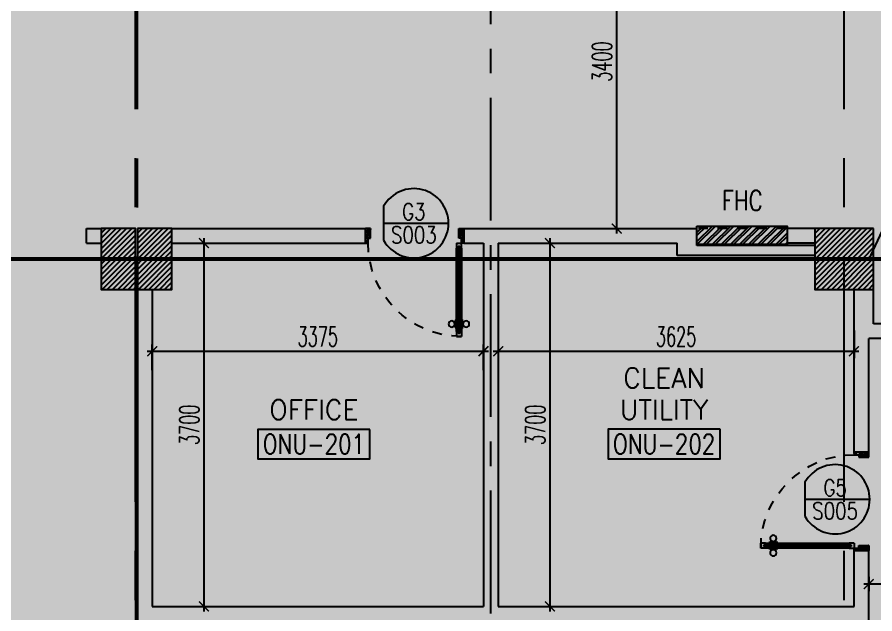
# Model space of a CAD drawing. Extents: x 88852.7 to 88945.7, y 39921.6 to 40001.1.
# Drawn here: x 88859.54 to 88868.28, y 39952.47 to 39958.55 of the extents above; entities that cross this region are included whole.
import ezdxf
from ezdxf.enums import TextEntityAlignment as Align

# ---------------------------------------------------------------- set-up
doc = ezdxf.new("R2010")
doc.units = 0
doc.header["$MEASUREMENT"] = 0
doc.header["$PDMODE"] = 34
for name, pattern in [('CENTER', [2, 1.25, -0.25, 0.25, -0.25]), ('CENTER2', [1.125, 0.75, -0.125, 0.125, -0.125]), ('CENTERX2', [4, 2.5, -0.5, 0.5, -0.5]), ('HIDDEN', [0.375, 0.25, -0.125])]:
    doc.linetypes.add(name, pattern=pattern)
doc.layers.get('0').update_dxf_attribs({"linetype": 'CONTINUOUS'})
doc.layers.get('DEFPOINTS').update_dxf_attribs({"linetype": 'CONTINUOUS'})
for name, color, linetype in [('AXES', 11, 'CENTERX2'), ('AXES1', 11, 'CENTER'), ('COL', 2, 'CONTINUOUS'), ('DIM', 4, 'CONTINUOUS'), ('DOOR', 7, 'CONTINUOUS'), ('DOOR-CR', 4, 'CONTINUOUS'), ('DOOR-NO', 3, 'CONTINUOUS'), ('EJ', 9, 'CONTINUOUS'), ('ELEV', 2, 'CONTINUOUS'), ('FHC', 4, 'CONTINUOUS'), ('HAT', 8, 'CONTINUOUS'), ('RM-BOX', 4, 'CONTINUOUS'), ('RM-NAME', 2, 'CONTINUOUS'), ('RM-NO', 2, 'CONTINUOUS'), ('WALL', 2, 'CONTINUOUS')]:
    doc.layers.add(name, color=color, linetype=linetype)
doc.styles.add('DIM7', font='simplex.shx', dxfattribs={"width": 0.8})
doc.styles.add('ROMANS', font='ROMANS.shx', dxfattribs={"width": 0.6})
doc.dimstyles.new('DIM-OUT', dxfattribs={"dimscale": 0, "dimtxt": 0.24, "dimasz": 0.08, "dimexe": 0.02, "dimexo": 0.02, "dimgap": 0.05, "dimtad": 1, "dimdec": 0, "dimlfac": 1000, "dimzin": 0, "dimdsep": 46, "dimtxsty": 'ROMANS', "dimblk1": 'ARCHTICK', "dimblk2": 'ARCHTICK', "dimsah": 1, "dimcen": 0.01, "dimdle": 0.08, "dimclrd": 4, "dimclre": 4, "dimclrt": 2, "dimadec": 0, "dimazin": 0, "dimtp": 2, "dimtm": 2, "dimtfac": 0.114286, "dimtdec": 0, "dimtix": 1, "dimtmove": 2, "dimatfit": 3, "dimldrblk": 'ARCHTICK', "dimfxl": 0, "dimtolj": 1, "dimtzin": 0, "dimarcsym": 0})
doc.dimstyles.new('STANDARD in', dxfattribs={"dimtxt": 0.2, "dimasz": 0.1, "dimexe": 0.07, "dimexo": 0.07, "dimgap": 0.05, "dimtad": 1, "dimdec": 0, "dimlfac": 1000, "dimzin": 0, "dimdsep": 46, "dimtxsty": 'ROMANS', "dimblk": 'ARCHTICK', "dimcen": 0.05, "dimdle": 0.05, "dimclrd": 4, "dimclre": 4, "dimclrt": 2, "dimadec": 0, "dimazin": 0, "dimtfac": 1, "dimtdec": 0, "dimtmove": 2, "dimatfit": 3, "dimfxl": 0, "dimtolj": 1, "dimtzin": 0, "dimarcsym": 0})

# ---------------------------------------------------------------- blocks, each defined once
blk = doc.blocks.new('_ARCHTICK')
at = {"color": 0, "linetype": 'ByBlock', "const_width": 0.15}
blk.add_lwpolyline([(-0.5, -0.5), (0.5, 0.5)], dxfattribs=at)
blk = doc.blocks.new('*D403')
at = {"layer": 'DEFPOINTS', "color": 0, "linetype": 'Continuous'}
for p in [(88870.5703, 39953.5024), (88868.2203, 39952.9217), (88868.2203, 39952.7765)]:
    blk.add_point(p, dxfattribs=at)
at = {"layer": 'DIM', "color": 4, "linetype": 'Continuous', "lineweight": -2}
for p, q in [((88870.5703, 39953.4324), (88870.5703, 39952.7065)), ((88868.2203, 39952.8517), (88868.2203, 39952.7065)), ((88870.6203, 39952.7765), (88868.1703, 39952.7765))]:
    blk.add_line(p, q, dxfattribs=at)
at = {"layer": 'DIM', "color": 4, "linetype": 'Continuous', "lineweight": -2, "xscale": 0.1, "yscale": 0.1, "zscale": 0.1, "rotation": 180}
blk.add_blockref('_ARCHTICK', (88868.2203, 39952.7765), dxfattribs=at)
at = {"layer": 'DIM', "color": 4, "linetype": 'Continuous', "lineweight": -2, "xscale": 0.1, "yscale": 0.1, "zscale": 0.1}
blk.add_blockref('_ARCHTICK', (88870.5703, 39952.7765), dxfattribs=at)
at = {"layer": 'DIM', "color": 2, "linetype": 'Continuous', "insert": (88869.3953, 39952.9265), "char_height": 0.2, "attachment_point": 5, "style": 'ROMANS'}
blk.add_mtext('\\A1;2350', dxfattribs=at)
blk = doc.blocks.new('*D323')
at = {"layer": 'DEFPOINTS', "color": 0, "linetype": 'Continuous'}
for p in [(88864.8891, 39956.2496), (88864.8891, 39952.5496), (88864.9725, 39952.5496)]:
    blk.add_point(p, dxfattribs=at)
at = {"layer": 'DIM', "color": 4, "linetype": 'Continuous', "lineweight": -2}
for p, q in [((88864.9725, 39956.2996), (88864.9725, 39952.4996)), ((88864.9591, 39956.2496), (88865.0425, 39956.2496)), ((88864.9591, 39952.5496), (88865.0425, 39952.5496))]:
    blk.add_line(p, q, dxfattribs=at)
at = {"layer": 'DIM', "color": 4, "linetype": 'Continuous', "lineweight": -2, "xscale": 0.1, "yscale": 0.1, "zscale": 0.1}
for p, rotation in [((88864.9725, 39956.2496), 90), ((88864.9725, 39952.5496), 270)]:
    blk.add_blockref('_ARCHTICK', p, dxfattribs=dict(at, rotation=rotation))
at = {"layer": 'DIM', "color": 2, "linetype": 'Continuous', "insert": (88864.8225, 39954.3996), "char_height": 0.2, "attachment_point": 5, "rotation": 90, "style": 'ROMANS'}
blk.add_mtext('\\A1;3700', dxfattribs=at)
blk = doc.blocks.new('*D322')
at = {"layer": 'DEFPOINTS', "color": 0, "linetype": 'Continuous'}
for p in [(88861.4002, 39956.2496), (88861.4002, 39952.5496), (88861.4478, 39952.5496)]:
    blk.add_point(p, dxfattribs=at)
at = {"layer": 'DIM', "color": 4, "linetype": 'Continuous', "lineweight": -2}
for p, q in [((88861.4478, 39956.2996), (88861.4478, 39952.4996)), ((88861.4702, 39956.2496), (88861.5178, 39956.2496)), ((88861.4702, 39952.5496), (88861.5178, 39952.5496))]:
    blk.add_line(p, q, dxfattribs=at)
at = {"layer": 'DIM', "color": 4, "linetype": 'Continuous', "lineweight": -2, "xscale": 0.1, "yscale": 0.1, "zscale": 0.1}
for p, rotation in [((88861.4478, 39956.2496), 90), ((88861.4478, 39952.5496), 270)]:
    blk.add_blockref('_ARCHTICK', p, dxfattribs=dict(at, rotation=rotation))
at = {"layer": 'DIM', "color": 2, "linetype": 'Continuous', "insert": (88861.2978, 39954.3996), "char_height": 0.2, "attachment_point": 5, "rotation": 90, "style": 'ROMANS'}
blk.add_mtext('\\A1;3700', dxfattribs=at)
blk = doc.blocks.new('*D321')
at = {"layer": 'DEFPOINTS', "color": 0, "linetype": 'Continuous'}
for p in [(88864.4453, 39955.4465), (88868.0703, 39955.4296), (88868.0703, 39955.149)]:
    blk.add_point(p, dxfattribs=at)
at = {"layer": 'DIM', "color": 4, "linetype": 'Continuous', "lineweight": -2}
for p, q in [((88864.4453, 39955.3765), (88864.4453, 39955.079)), ((88868.0703, 39955.3596), (88868.0703, 39955.079)), ((88864.3953, 39955.149), (88868.1203, 39955.149))]:
    blk.add_line(p, q, dxfattribs=at)
at = {"layer": 'DIM', "color": 4, "linetype": 'Continuous', "lineweight": -2, "xscale": 0.1, "yscale": 0.1, "zscale": 0.1, "rotation": 180}
blk.add_blockref('_ARCHTICK', (88864.4453, 39955.149), dxfattribs=at)
at = {"layer": 'DIM', "color": 4, "linetype": 'Continuous', "lineweight": -2, "xscale": 0.1, "yscale": 0.1, "zscale": 0.1}
blk.add_blockref('_ARCHTICK', (88868.0703, 39955.149), dxfattribs=at)
at = {"layer": 'DIM', "color": 2, "linetype": 'Continuous', "insert": (88866.2578, 39955.299), "char_height": 0.2, "attachment_point": 5, "style": 'ROMANS'}
blk.add_mtext('\\A1;3625', dxfattribs=at)
blk = doc.blocks.new('*D320')
at = {"layer": 'DEFPOINTS', "color": 0, "linetype": 'Continuous'}
for p in [(88864.2953, 39955.149), (88860.9203, 39954.8873), (88864.2953, 39954.8873)]:
    blk.add_point(p, dxfattribs=at)
at = {"layer": 'DIM', "color": 4, "linetype": 'Continuous', "lineweight": -2}
for p, q in [((88860.9203, 39954.9573), (88860.9203, 39955.219)), ((88864.2953, 39954.9573), (88864.2953, 39955.219)), ((88860.8703, 39955.149), (88864.3453, 39955.149))]:
    blk.add_line(p, q, dxfattribs=at)
at = {"layer": 'DIM', "color": 4, "linetype": 'Continuous', "lineweight": -2, "xscale": 0.1, "yscale": 0.1, "zscale": 0.1, "rotation": 180}
blk.add_blockref('_ARCHTICK', (88860.9203, 39955.149), dxfattribs=at)
at = {"layer": 'DIM', "color": 4, "linetype": 'Continuous', "lineweight": -2, "xscale": 0.1, "yscale": 0.1, "zscale": 0.1}
blk.add_blockref('_ARCHTICK', (88864.2953, 39955.149), dxfattribs=at)
at = {"layer": 'DIM', "color": 2, "linetype": 'Continuous', "insert": (88862.6078, 39955.299), "char_height": 0.2, "attachment_point": 5, "style": 'ROMANS'}
blk.add_mtext('\\A1;3375', dxfattribs=at)
blk = doc.blocks.new('D1000')
at = {"layer": 'DOOR', "color": 7, "linetype": 'ByBlock'}
for p, q in [((0, 0), (-150, 0)), ((-150, 0), (-150, -25)), ((-150, 0), (0, 0)), ((0, -50), (-113.7, 0)), ((0, -50), (-40.1, 0)), ((0, -50), (0, 0)), ((-1050, -25.2), (-1100, -25.2)), ((-1100, -75.2), (-1100, -25.2)), ((-1100, -25.2), (-1100, -75.2)), ((-1050, -75.2), (-1100, -75.2)), ((-1050, -42.2), (-1070, -42.2)), ((-1070, -42.2), (-1070, -58.2)), ((-1050, -58.2), (-1070, -58.2)), ((-1050, -25.2), (-1050, -42.2)), ((-1050, -58.2), (-1050, -75.2)), ((-927.6, -18), (-1017.6, -18)), ((-1017.6, -25.2), (-1017.6, -18)), ((-1017.6, -75.2), (-1017.6, -82.4)), ((-927.6, -82.4), (-1017.6, -82.4)), ((-1005, -9), (-940.2, -9)), ((-1005, -18), (-1005, -9)), ((-1005, -18), (-940.2, -18)), ((-1005, -82.4), (-940.2, -82.4)), ((-1005, -82.4), (-1005, -91.4)), ((-940.2, -18), (-940.2, -9)), ((-940.2, -82.4), (-940.2, -91.4)), ((-927.6, -25.2), (-927.6, -18)), ((-927.6, -75.2), (-927.6, -82.4)), ((-200, -42), (-200, -25)), ((-200, -25), (-150, -25)), ((-180, -42), (-200, -42)), ((-200, -75), (-200, -58)), ((-200, -58), (-180, -58)), ((-150, -75), (-200, -75)), ((-180, -58), (-180, -42)), ((-150, -75), (-150, -25)), ((-150, -25), (-100, -25)), ((-100, -25), (-100, -50)), ((0, -50), (-100, -36.6)), ((-100, -50), (0, -50)), ((-1005, -91.4), (-940.2, -91.4)), ((0, -950), (-113.7, -1000)), ((-100, -975), (-100, -950)), ((0, -950), (-100, -963.4)), ((-100, -950), (0, -950)), ((0, -950), (-40.1, -1000)), ((0, -950), (0, -1000)), ((-150, -975), (-100, -975)), ((-150, -1000), (-150, -975)), ((-150, -1000), (0, -1000)), ((0, -1000), (-150, -1000))]:
    blk.add_line(p, q, dxfattribs=at)
at = {"layer": 'DOOR', "linetype": 'ByBlock'}
for p, q in [((-200, -25), (-1050, -25.2)), ((-200, -42), (-1050, -42.2)), ((-200, -58), (-1050, -58.2)), ((-1050, -75.2), (-200, -75))]:
    blk.add_line(p, q, dxfattribs=at)
at = {"layer": 'DOOR', "color": 7, "linetype": 'ByBlock'}
for centre in [(-972.6, 23.4), (-972.6, -123.7)]:
    blk.add_circle(centre, 32.4, dxfattribs=at)
for centre, radius, start, end in [((0, -50), 134.4, 158.15985, 169.28002), ((0, -50), 74.4, 137.77643, 180), ((0, -50), 54.4, 113.20738, 180), ((0, -50), 154.4, 161.10529, 166.28577), ((0, -50), 114.4, 154.08384, 167.37743), ((0, -50), 94.4, 148.01819, 180), ((0, -50), 34.4, 90, 180), ((0, -50), 14.4, 90, 180), ((0, -950), 94.4, 180, 211.98181), ((0, -950), 74.4, 180, 222.22357), ((0, -950), 54.4, 180, 246.79262), ((0, -950), 34.4, 180, 270), ((0, -950), 14.4, 180, 270), ((0, -950), 154.4, 193.71423, 198.89471), ((0, -950), 134.4, 190.71998, 201.84015)]:
    blk.add_arc(centre, radius, start, end, dxfattribs=at)
at = {"layer": 'DOOR', "linetype": 'HIDDEN', "ltscale": 0.5}
blk.add_arc((-149.4, -24.5), 950.5, 180.04344, 269.96673, dxfattribs=at)
blk = doc.blocks.new('C5')
at = {"layer": 'HAT', "linetype": 'ByBlock'}
h = blk.add_hatch(dxfattribs=at)
h.set_pattern_fill('ANSI31', color=256, scale=300, style=0)
h.set_pattern_definition([(45, (-223356.182, -51411.005), (-26.516504, 26.516504), [])])
h.paths.add_polyline_path([(300, 300), (0, 300), (0, 0), (300, 0)])
h.paths.add_polyline_path([(600, 300), (300, 300), (300, 0), (600, 0)])
at = {"layer": 'COL'}
blk.add_lwpolyline([(600, 300), (0, 300), (0, 0), (600, 0)], close=True, dxfattribs=at)
blk = doc.blocks.new('C7')
at = {"layer": 'HAT'}
h = blk.add_hatch(dxfattribs=at)
h.set_pattern_fill('ANSI31', color=256, scale=300, style=0)
h.set_pattern_definition([(45, (-248876.182, -51411.005), (-26.5165043, 26.5165043), [])])
h.paths.add_polyline_path([(350, 300), (250, 300), (0, 300), (0, 0), (350, 0)])
at = {"layer": 'COL'}
blk.add_lwpolyline([(0, 300), (0, 0), (350, 0), (350, 300)], close=True, dxfattribs=at)
blk = doc.blocks.new('RM1')
at = {"layer": 'RM-BOX'}
blk.add_lwpolyline([(569.9, -200), (-569.9, -200), (-569.9, -500), (569.9, -500)], close=True, dxfattribs=at)
at = {"layer": 'RM-NAME', "style": 'ROMANS'}
for tag, p in [('ROOMNAME1', (0, 323.8)), ('ROOMNAME2', (0, 0))]:
    blk.add_attdef(tag, text='', height=200, dxfattribs=at).set_placement(p, align=Align.MIDDLE)
at = {"layer": 'RM-NO', "style": 'ROMANS', "width": 0.8}
blk.add_attdef('ROOMNO', text='', height=200, dxfattribs=at).set_placement((0, -350), align=Align.MIDDLE)
blk = doc.blocks.new('DD1')
at = {"layer": 'DOOR-CR'}
blk.add_line((-307.6, 0), (352.8, 0), dxfattribs=at)
blk.add_lwpolyline([(-307.6, -172.9, 3.820224), (-307.6, 172.9)], format="xyb", close=True, dxfattribs=at)
at = {"layer": 'DOOR-NO', "style": 'ROMANS', "width": 0.8}
for tag, p in [('G', (0, 141.5)), ('000', (0, -141.4))]:
    blk.add_attdef(tag, text='', height=204, dxfattribs=at).set_placement(p, align=Align.MIDDLE)
blk = doc.blocks.new('*D760')
at = {"layer": 'DEFPOINTS', "color": 0, "linetype": 'Continuous'}
for p in [(88865.6271, 39959.7996), (88865.6531, 39959.7996), (88865.6271, 39956.3996)]:
    blk.add_point(p, dxfattribs=at)
at = {"layer": 'DIM', "color": 4, "linetype": 'Continuous', "lineweight": -2}
for p, q in [((88865.6531, 39956.3496), (88865.6531, 39959.8496)), ((88865.6971, 39959.7996), (88865.7231, 39959.7996)), ((88865.6971, 39956.3996), (88865.7231, 39956.3996))]:
    blk.add_line(p, q, dxfattribs=at)
at = {"layer": 'DIM', "color": 4, "linetype": 'Continuous', "lineweight": -2, "xscale": 0.1, "yscale": 0.1, "zscale": 0.1}
for p, rotation in [((88865.6531, 39959.7996), 90), ((88865.6531, 39956.3996), 270)]:
    blk.add_blockref('_ARCHTICK', p, dxfattribs=dict(at, rotation=rotation))
at = {"layer": 'DIM', "color": 2, "linetype": 'Continuous', "insert": (88865.5031, 39958.0996), "char_height": 0.2, "attachment_point": 5, "rotation": 90, "style": 'ROMANS'}
blk.add_mtext('\\A1;3400', dxfattribs=at)

msp = doc.modelspace()

# ---------------------------------------------------------------- hatches: boundary and pattern name
at = {"layer": 'FHC', "linetype": 'ByBlock', "ltscale": 0.3}
h = msp.add_hatch(dxfattribs=at)
h.set_pattern_fill('ANSI32', color=11, scale=0.175, style=0)
h.set_pattern_definition([(45, (88634.274076, 39925.18356), (-0.046403883, 0.046403883), []), (45, (88634.30501, 39925.18356), (-0.046403883, 0.046403883), [])])
h.paths.add_polyline_path([(88867.3903, 39956.2346), (88867.3903, 39956.4246), (88866.4703, 39956.4246), (88866.4703, 39956.2346)])
h.paths.add_polyline_path([(88866.2576, 39955.8134), (88866.2576, 39956.2343), (88866.5201, 39956.2343), (88866.5201, 39955.8134)], flags=9)

# ---------------------------------------------------------------- linework, layer by layer
at = {"layer": 'AXES'}
for p, q in [((88867.9703, 39921.6153), (88867.9703, 40000.4279)), ((88860.7503, 39921.6153), (88860.7503, 40000.0779)), ((88860.7703, 39921.6132), (88860.7703, 40000.0759)), ((88853.7886, 39956.0996), (88876.9703, 39956.0996)), ((88853.7886, 39956.0796), (88876.9703, 39956.0796))]:
    msp.add_line(p, q, dxfattribs=at)
at = {"layer": 'AXES1'}
msp.add_line((88864.3703, 39928.4796), (88864.3703, 39987.2996), dxfattribs=at)
at = {"layer": 'EJ', "color": 8}
for p, q in [((88859.9253, 39956.0996), (88935.4603, 39956.0996)), ((88859.9253, 39956.0796), (88935.4603, 39956.0796))]:
    msp.add_line(p, q, dxfattribs=at)
at = {"layer": 'EJ'}
msp.add_line((88860.7503, 39955.8296), (88860.7503, 39950.4296), dxfattribs=at)
at = {"layer": 'ELEV', "linetype": 'CENTER2', "const_width": 0.12}
msp.add_lwpolyline([(88859.8638, 39926.1604), (88859.8638, 39989.6996)], dxfattribs=at)
at = {"layer": 'FHC', "color": 250, "linetype": 'HIDDEN', "ltscale": 0.25}
msp.add_line((88867.3806, 39956.3996), (88866.4859, 39956.3996), dxfattribs=at)
at = {"layer": 'FHC', "linetype": 'ByBlock', "ltscale": 0.3}
msp.add_lwpolyline([(88866.4703, 39956.4246), (88867.3903, 39956.4246), (88867.3903, 39956.2346), (88866.4703, 39956.2346)], close=True, dxfattribs=at)
at = {"layer": 'WALL'}
for p, q in [((88860.2503, 39956.2496), (88860.2503, 39956.3996)), ((88860.2503, 39956.3996), (88860.4003, 39956.3996)), ((88861.1203, 39956.3996), (88863.0953, 39956.3996)), ((88863.0953, 39956.3996), (88863.0953, 39956.2496)), ((88864.0953, 39956.3996), (88864.0953, 39956.2496)), ((88864.0953, 39956.3996), (88866.4703, 39956.3996)), ((88860.2503, 39956.2496), (88860.4003, 39956.2496)), ((88861.1203, 39956.2496), (88863.0953, 39956.2496)), ((88864.0953, 39956.2496), (88864.2953, 39956.2496)), ((88864.2953, 39956.2496), (88864.2953, 39952.5496)), ((88864.4453, 39956.2496), (88866.2703, 39956.2496)), ((88864.4453, 39956.2496), (88864.4453, 39952.5496)), ((88860.7703, 39955.7796), (88860.7703, 39950.4296)), ((88860.9203, 39955.7796), (88860.9203, 39952.5496)), ((88868.0703, 39954.1196), (88868.0703, 39955.7796)), ((88868.2703, 39955.4296), (88868.2703, 39955.7796)), ((88868.5203, 39955.4296), (88868.2703, 39955.4296)), ((88868.2203, 39954.1196), (88868.2203, 39955.2796)), ((88868.5203, 39955.2796), (88868.2203, 39955.2796)), ((88868.0703, 39954.1196), (88868.2203, 39954.1196)), ((88868.0703, 39952.5496), (88868.0703, 39953.1196)), ((88868.0703, 39953.1196), (88868.2203, 39953.1196)), ((88868.2203, 39952.3996), (88868.2203, 39953.1196)), ((88860.9203, 39952.5496), (88864.2953, 39952.5496)), ((88864.4453, 39952.5496), (88868.0703, 39952.5496))]:
    msp.add_line(p, q, dxfattribs=at)
at = {"layer": 'WALL', "linetype": 'ByBlock'}
for p, q in [((88866.4703, 39956.2246), (88866.4703, 39956.3996)), ((88867.6703, 39956.3996), (88867.3903, 39956.3996)), ((88866.2703, 39956.1246), (88866.2703, 39956.2496)), ((88867.6703, 39956.2246), (88866.4703, 39956.2246)), ((88867.6703, 39956.2496), (88867.3903, 39956.2496)), ((88867.6703, 39956.1246), (88866.2703, 39956.1246))]:
    msp.add_line(p, q, dxfattribs=at)

# ---------------------------------------------------------------- block references
at = {"layer": 'COL', "xscale": 0.001, "yscale": 0.001, "zscale": 0.001}
for name, p in [('C7', (88860.4003, 39956.0996)), ('C7', (88860.7703, 39956.0996)), ('C5', (88867.6703, 39956.0996)), ('C7', (88860.4003, 39955.7796)), ('C7', (88860.7703, 39955.7796)), ('C5', (88867.6703, 39955.7796))]:
    msp.add_blockref(name, p, dxfattribs=at)
at = {"layer": 'DOOR', "color": 0, "linetype": 'Continuous', "xscale": -0.001, "yscale": 0.001, "zscale": 0.001}
for p, rotation in [((88864.0953, 39956.3996), 270), ((88868.2203, 39953.1196), 180)]:
    msp.add_blockref('D1000', p, dxfattribs=dict(at, rotation=rotation))
at = {"layer": 'DOOR-NO'}
ref = msp.add_blockref('DD1', (88863.5862, 39956.4524), dxfattribs=dict(at, xscale=0.001, yscale=0.001, zscale=0.001))
ref.add_attrib('G', 'G3', dxfattribs={"height": 0.17, "style": 'ROMANS', "width": 0.8}).set_placement((88863.5862, 39956.5703), align=Align.MIDDLE)
ref.add_attrib('000', 'S003', dxfattribs={"height": 0.17, "style": 'ROMANS', "width": 0.8}).set_placement((88863.5862, 39956.3345), align=Align.MIDDLE)
ref = msp.add_blockref('DD1', (88867.8782, 39953.6412), dxfattribs=dict(at, xscale=0.001, yscale=0.001, zscale=0.001))
ref.add_attrib('G', 'G5', dxfattribs={"height": 0.17, "style": 'ROMANS', "width": 0.8}).set_placement((88867.8782, 39953.7591), align=Align.MIDDLE)
ref.add_attrib('000', 'S005', dxfattribs={"height": 0.17, "style": 'ROMANS', "width": 0.8}).set_placement((88867.8782, 39953.5233), align=Align.MIDDLE)
at = {"layer": 'RM-NO', "xscale": 0.001, "yscale": 0.001, "zscale": 0.001}
for p, values in [((88866.1357, 39954.5541), {'ROOMNO': 'ONU-202', 'ROOMNAME2': 'UTILITY', 'ROOMNAME1': 'CLEAN'}), ((88862.5676, 39954.5533), {'ROOMNO': 'ONU-201', 'ROOMNAME2': 'OFFICE'})]:
    msp.add_blockref('RM1', p, dxfattribs=at).add_auto_attribs(values)

# ---------------------------------------------------------------- texts
at = {"layer": 'FHC', "style": 'ROMANS', "width": 0.8}
msp.add_text('FHC', height=0.2, dxfattribs=at).set_placement((88866.7224, 39956.5846))

# ---------------------------------------------------------------- dimensions: what is measured, and where the dimension line sits
at = {"layer": 'DIM', "color": 0, "linetype": 'Continuous'}
for base, p1, p2, picture, middle in [((88865.6531, 39959.7996), (88865.6271, 39956.3996), (88865.6271, 39959.7996), '*D760', (88865.5031, 39958.0996)), ((88861.4478, 39952.5496), (88861.4002, 39956.2496), (88861.4002, 39952.5496), '*D322', (88861.2978, 39954.3996)), ((88864.9725, 39952.5496), (88864.8891, 39956.2496), (88864.8891, 39952.5496), '*D323', (88864.8225, 39954.3996))]:
    dim = msp.add_linear_dim(base=base, p1=p1, p2=p2, angle=90, dimstyle='STANDARD in', dxfattribs=at)
    dim.commit()
    dim.dimension.update_dxf_attribs({"geometry": picture, "text_midpoint": middle})
for base, p1, p2, picture, middle in [((88864.2953, 39955.149), (88860.9203, 39954.8873), (88864.2953, 39954.8873), '*D320', (88862.6078, 39955.299)), ((88868.0703, 39955.149), (88864.4453, 39955.4465), (88868.0703, 39955.4296), '*D321', (88866.2578, 39955.299)), ((88868.2203, 39952.7765), (88870.5703, 39953.5024), (88868.2203, 39952.9217), '*D403', (88869.3953, 39952.9265))]:
    dim = msp.add_linear_dim(base=base, p1=p1, p2=p2, dimstyle='STANDARD in', dxfattribs=at)
    dim.commit()
    dim.dimension.update_dxf_attribs({"geometry": picture, "text_midpoint": middle})

# ---------------------------------------------------------------- leaders
at = {"layer": 'EJ'}
msp.add_leader([(88868.2203, 39956.0796), (88868.8678, 39957.4727), (88869.001, 39957.4727)], dimstyle='DIM-OUT', override={"dimscale": 1, "dimasz": 150, "dimgap": 77, "dimtxsty": 'DIM7'}, dxfattribs=at)

doc.saveas('drawing.dxf')
